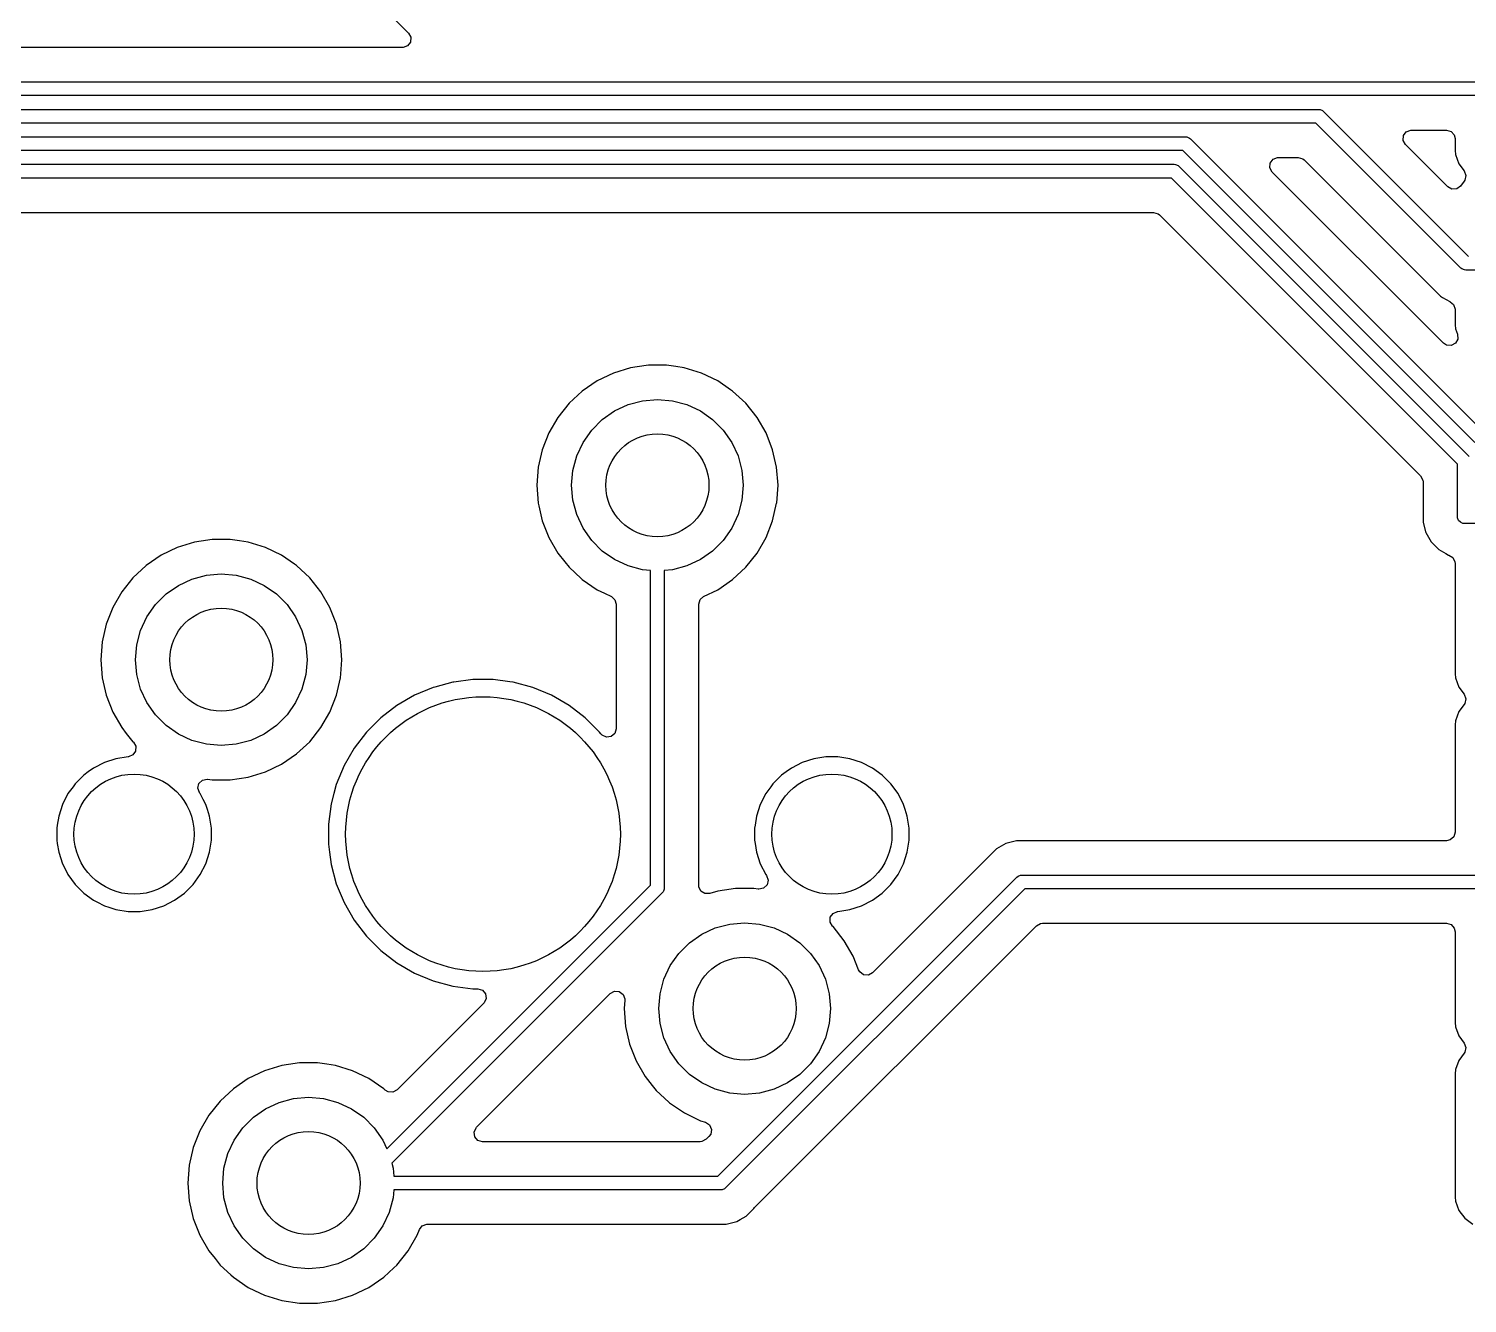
# Model space of a CAD drawing. Extents: x 98 to 223, y -135 to -41.
# Drawn here: x 176.58 to 197.53, y -102.4 to -83.84 of the extents above; entities that cross this region are included whole.
import ezdxf

# ---------------------------------------------------------------- set-up
doc = ezdxf.new("R2010")
doc.units = 0
doc.layers.add('BLACK', color=7, linetype='CONTINUOUS')

msp = doc.modelspace()

# ---------------------------------------------------------------- linework, layer by layer
at = {"layer": 'BLACK', "linetype": 'CONTINUOUS'}
for p, q in [((181.457895, -83.24713), (182.112334, -83.901569)), ((182.112334, -83.901569), (182.145819, -83.962892)), ((182.145819, -83.962892), (182.140835, -84.032584)), ((182.024653, -84.11325), (153.593847, -84.11325)), ((182.033499, -84.112934), (182.024653, -84.11325)), ((182.098963, -84.088517), (182.033499, -84.112934)), ((182.140835, -84.032584), (182.098963, -84.088517)), ((153.335172, -84.61375), (197.85125, -84.61375)), ((197.85125, -84.81375), (153.29375, -84.81375)), ((153.169486, -85.01375), (195.365625, -85.01375)), ((195.365625, -85.01375), (195.385134, -85.015671)), ((195.385134, -85.015671), (195.421182, -85.030603)), ((195.421182, -85.030603), (195.436336, -85.043039)), ((195.324203, -85.21375), (153.128064, -85.21375)), ((197.434914, -87.324461), (195.324203, -85.21375)), ((195.436336, -85.043039), (197.547047, -87.15375)), ((152.944546, -85.41375), (193.4275, -85.41375)), ((193.4275, -85.41375), (193.447009, -85.415671)), ((193.447009, -85.415671), (193.483057, -85.430603)), ((193.483057, -85.430603), (193.498211, -85.443039)), ((193.498211, -85.443039), (197.748922, -89.69375)), ((196.593556, -85.464608), (196.59854, -85.394916)), ((196.59854, -85.394916), (196.640412, -85.338983)), ((196.640412, -85.338983), (196.705876, -85.314566)), ((196.705876, -85.314566), (196.714722, -85.31425)), ((196.714722, -85.31425), (197.226751, -85.31425)), ((197.226751, -85.31425), (197.29379, -85.333935)), ((197.29379, -85.333935), (197.339545, -85.386739)), ((197.339545, -85.386739), (197.350751, -85.43825)), ((197.350751, -85.43825), (197.350751, -85.611626)), ((193.386078, -85.61375), (152.903125, -85.61375)), ((197.636789, -89.864461), (193.386078, -85.61375)), ((196.627041, -85.525931), (196.593556, -85.464608)), ((197.24422, -86.14311), (196.627041, -85.525931)), ((197.350751, -85.611626), (197.357158, -85.671233)), ((168.88, -85.81375), (193.261814, -85.81375)), ((193.261814, -85.81375), (193.281323, -85.815671)), ((193.281323, -85.815671), (193.317371, -85.830603)), ((193.317371, -85.830603), (193.332525, -85.843039)), ((193.332525, -85.843039), (197.555711, -90.066225)), ((194.655431, -85.864608), (194.660415, -85.794916)), ((194.688916, -85.925931), (194.655431, -85.864608)), ((194.660415, -85.794916), (194.702287, -85.738983)), ((194.702287, -85.738983), (194.767751, -85.714566)), ((194.767751, -85.714566), (194.776597, -85.71425)), ((194.776597, -85.71425), (195.065528, -85.71425)), ((195.065528, -85.71425), (195.132567, -85.733935)), ((195.132567, -85.733935), (195.153209, -85.750569)), ((195.153209, -85.750569), (197.020764, -87.618124)), ((197.357158, -85.671233), (197.407452, -85.806078)), ((197.407452, -85.806078), (197.407453, -85.80608)), ((197.407453, -85.80608), (197.484828, -85.909439)), ((193.220392, -86.01375), (168.921422, -86.01375)), ((197.385, -90.178358), (193.220392, -86.01375)), ((197.181885, -88.4189), (194.688916, -85.925931)), ((197.484827, -86.058062), (197.431167, -86.129741)), ((197.494394, -86.043176), (197.484827, -86.058062)), ((197.484828, -85.909439), (197.509245, -85.974903)), ((197.509245, -85.974903), (197.494394, -86.043176)), ((197.305541, -86.176595), (197.24422, -86.14311)), ((197.375233, -86.171611), (197.305541, -86.176595)), ((197.431167, -86.129741), (197.375233, -86.171611)), ((169.180097, -86.51425), (192.961717, -86.51425)), ((192.961717, -86.51425), (193.028756, -86.533935)), ((193.028756, -86.533935), (193.049398, -86.550569)), ((193.049398, -86.550569), (196.848181, -90.349352)), ((197.450068, -87.336897), (197.434914, -87.324461)), ((197.486116, -87.351829), (197.450068, -87.336897)), ((197.505625, -87.35375), (197.486116, -87.351829)), ((197.85125, -87.35375), (197.505625, -87.35375)), ((197.020764, -87.618124), (197.020774, -87.618135)), ((197.020774, -87.618135), (197.025104, -87.622465)), ((197.025104, -87.622465), (197.025105, -87.622466)), ((197.025105, -87.622466), (197.136909, -87.73427)), ((197.136909, -87.73427), (197.1683, -87.752393)), ((197.1683, -87.752393), (197.22372, -87.784389)), ((197.22372, -87.784389), (197.223722, -87.784391)), ((197.223722, -87.784391), (197.273833, -87.813323)), ((197.273833, -87.813323), (197.27384, -87.813327)), ((197.27384, -87.813327), (197.273847, -87.813328)), ((197.273847, -87.813328), (197.274201, -87.813476)), ((197.274201, -87.813476), (197.274463, -87.813687)), ((197.274463, -87.813687), (197.280878, -87.817391)), ((197.280878, -87.817391), (197.2803, -87.818391)), ((197.2803, -87.818391), (197.328605, -87.857317)), ((197.328605, -87.857317), (197.350671, -87.923611)), ((197.350671, -87.923611), (197.35075, -87.928037)), ((197.35075, -87.928037), (197.35075, -88.151619)), ((197.35075, -88.151619), (197.350751, -88.151626)), ((197.350751, -88.151626), (197.357159, -88.211234)), ((197.357159, -88.211234), (197.385748, -88.287887)), ((197.390732, -88.357578), (197.357246, -88.418901)), ((197.385748, -88.287887), (197.390732, -88.357578)), ((197.226231, -88.4474), (197.181885, -88.4189)), ((197.295923, -88.452385), (197.226231, -88.4474)), ((197.357246, -88.418901), (197.295923, -88.452385)), ((185.346876, -88.776106), (185.096173, -88.853438)), ((185.346882, -88.776105), (185.346876, -88.776106)), ((185.346885, -88.776104), (185.346882, -88.776105)), ((185.444747, -88.761353), (185.346885, -88.776104)), ((185.606312, -88.737), (185.444747, -88.761353)), ((185.606318, -88.737), (185.606312, -88.737)), ((185.868682, -88.737), (185.606318, -88.737)), ((185.868687, -88.737), (185.868682, -88.737)), ((186.003323, -88.757294), (185.868687, -88.737)), ((186.128115, -88.776104), (186.003323, -88.757294)), ((186.128119, -88.776105), (186.128115, -88.776104)), ((186.128123, -88.776106), (186.128119, -88.776105)), ((186.378827, -88.853438), (186.128123, -88.776106)), ((184.859802, -88.967268), (184.64302, -89.115067)), ((184.859803, -88.967267), (184.859802, -88.967268)), ((185.096173, -88.853438), (184.859803, -88.967267)), ((186.615196, -88.967267), (186.378825, -88.853438)), ((186.378825, -88.853438), (186.378827, -88.853438)), ((186.615197, -88.967268), (186.615196, -88.967267)), ((186.6152, -88.96727), (186.615197, -88.967268)), ((186.615204, -88.967272), (186.6152, -88.96727)), ((186.802703, -89.095107), (186.615204, -88.967272)), ((184.64302, -89.115067), (184.450698, -89.293514)), ((186.831979, -89.115067), (186.802703, -89.095107)), ((187.024301, -89.293514), (186.831979, -89.115067)), ((184.450698, -89.293514), (184.287114, -89.498643)), ((184.934015, -89.529944), (185.1125, -89.404968)), ((185.1125, -89.404968), (185.309975, -89.312884)), ((185.309975, -89.312884), (185.52044, -89.25649)), ((185.52044, -89.25649), (185.7375, -89.2375)), ((185.7375, -89.2375), (185.95456, -89.25649)), ((185.95456, -89.25649), (186.165025, -89.312884)), ((186.165025, -89.312884), (186.3625, -89.404968)), ((186.3625, -89.404968), (186.540985, -89.529944)), ((187.024304, -89.293518), (187.024301, -89.293514)), ((187.024305, -89.293519), (187.024304, -89.293518)), ((187.187886, -89.498643), (187.024305, -89.293519)), ((184.287114, -89.498643), (184.155932, -89.725856)), ((184.779944, -89.684015), (184.934015, -89.529944)), ((186.540985, -89.529944), (186.695056, -89.684015)), ((187.319068, -89.725857), (187.187886, -89.498643)), ((184.155932, -89.725856), (184.060082, -89.970078)), ((184.654968, -89.8625), (184.779944, -89.684015)), ((186.695056, -89.684015), (186.820032, -89.8625)), ((187.41492, -89.970084), (187.319068, -89.725857)), ((184.060076, -89.970097), (184.001697, -90.225874)), ((184.060082, -89.970078), (184.060076, -89.970097)), ((184.562884, -90.059975), (184.654968, -89.8625)), ((186.820032, -89.8625), (186.912116, -90.059975)), ((187.473302, -90.22587), (187.41492, -89.970084)), ((184.001696, -90.225879), (183.982092, -90.487495)), ((184.001697, -90.225874), (184.001696, -90.225879)), ((184.50649, -90.27044), (184.562884, -90.059975)), ((186.912116, -90.059975), (186.96851, -90.27044)), ((187.473302, -90.225874), (187.473302, -90.22587)), ((187.473303, -90.225879), (187.473302, -90.225874)), ((187.492908, -90.487495), (187.473303, -90.225879)), ((197.385, -90.94375), (197.385, -90.178358)), ((184.4875, -90.4875), (184.50649, -90.27044)), ((186.96851, -90.27044), (186.9875, -90.4875)), ((196.848181, -90.349352), (196.881666, -90.410675)), ((196.881666, -90.410675), (196.8845, -90.437033)), ((196.8845, -90.437033), (196.8845, -90.864693)), ((183.982092, -90.487495), (183.982092, -90.487504)), ((183.982092, -90.487504), (184.001696, -90.74912)), ((184.50649, -90.70456), (184.4875, -90.4875)), ((186.9875, -90.4875), (186.96851, -90.70456)), ((187.473693, -90.743919), (187.492908, -90.487504)), ((187.492908, -90.487504), (187.492908, -90.487495)), ((184.001696, -90.74912), (184.001697, -90.749125)), ((184.001697, -90.749125), (184.001697, -90.749129)), ((184.001697, -90.749129), (184.001698, -90.74913)), ((184.001698, -90.74913), (184.010414, -90.787318)), ((184.010414, -90.787318), (184.060076, -91.004902)), ((184.562884, -90.915025), (184.50649, -90.70456)), ((186.96851, -90.70456), (186.912116, -90.915025)), ((187.41492, -91.004916), (187.473302, -90.74913)), ((187.473302, -90.74913), (187.473693, -90.743919)), ((196.8845, -90.864693), (196.8845, -91.022807)), ((184.060076, -91.004902), (184.060078, -91.004911)), ((184.060078, -91.004911), (184.06008, -91.004916)), ((184.06008, -91.004916), (184.155932, -91.249143)), ((184.654968, -91.1125), (184.562884, -90.915025)), ((186.912116, -90.915025), (186.820032, -91.1125)), ((187.319068, -91.249143), (187.41492, -91.004916)), ((196.8845, -91.022807), (196.922245, -91.163671)), ((197.386921, -90.963259), (197.385, -90.94375)), ((197.401853, -90.999307), (197.386921, -90.963259)), ((197.429443, -91.026897), (197.401853, -90.999307)), ((197.465491, -91.041829), (197.429443, -91.026897)), ((197.485, -91.04375), (197.465491, -91.041829)), ((198.250392, -91.04375), (197.485, -91.04375)), ((178.996876, -91.316106), (178.746173, -91.393438)), ((178.996882, -91.316105), (178.996876, -91.316106)), ((178.996885, -91.316104), (178.996882, -91.316105)), ((179.094747, -91.301353), (178.996885, -91.316104)), ((179.256312, -91.277), (179.094747, -91.301353)), ((179.256318, -91.277), (179.256312, -91.277)), ((179.518682, -91.277), (179.256318, -91.277)), ((179.518687, -91.277), (179.518682, -91.277)), ((179.653323, -91.297294), (179.518687, -91.277)), ((179.778115, -91.316104), (179.653323, -91.297294)), ((179.778119, -91.316105), (179.778115, -91.316104)), ((179.778123, -91.316106), (179.778119, -91.316105)), ((180.028827, -91.393438), (179.778123, -91.316106)), ((184.155932, -91.249143), (184.287114, -91.476357)), ((184.779944, -91.290985), (184.654968, -91.1125)), ((184.934015, -91.445056), (184.779944, -91.290985)), ((186.695056, -91.290985), (186.540985, -91.445056)), ((186.820032, -91.1125), (186.695056, -91.290985)), ((187.187886, -91.476357), (187.319068, -91.249143)), ((196.922245, -91.163671), (196.925423, -91.175533)), ((196.925423, -91.175533), (196.925426, -91.17554)), ((196.925426, -91.17554), (197.004475, -91.312459)), ((197.004475, -91.312459), (197.004479, -91.312464)), ((197.004479, -91.312464), (197.00448, -91.312466)), ((197.00448, -91.312466), (197.116284, -91.42427)), ((178.509802, -91.507268), (178.29302, -91.655067)), ((178.509803, -91.507267), (178.509802, -91.507268)), ((178.746173, -91.393438), (178.509803, -91.507267)), ((180.265196, -91.507267), (180.028825, -91.393438)), ((180.028825, -91.393438), (180.028827, -91.393438)), ((180.265197, -91.507268), (180.265196, -91.507267)), ((180.2652, -91.50727), (180.265197, -91.507268)), ((180.265204, -91.507272), (180.2652, -91.50727)), ((180.452703, -91.635107), (180.265204, -91.507272)), ((184.287114, -91.476357), (184.38894, -91.604043)), ((185.1125, -91.570032), (184.934015, -91.445056)), ((186.540985, -91.445056), (186.3625, -91.570032)), ((187.024305, -91.681481), (187.187886, -91.476357)), ((197.116284, -91.42427), (197.116286, -91.424271)), ((197.116286, -91.424271), (197.11629, -91.424274)), ((197.11629, -91.424274), (197.21484, -91.481171)), ((197.21484, -91.481171), (197.253216, -91.503327)), ((197.253216, -91.503327), (197.258842, -91.504834)), ((197.258842, -91.504834), (197.318502, -91.541196)), ((178.29302, -91.655067), (178.100698, -91.833514)), ((180.481979, -91.655067), (180.452703, -91.635107)), ((180.674301, -91.833514), (180.481979, -91.655067)), ((184.38894, -91.604043), (184.450698, -91.681485)), ((184.450698, -91.681485), (184.627969, -91.845967)), ((185.309975, -91.662116), (185.1125, -91.570032)), ((185.52044, -91.71851), (185.309975, -91.662116)), ((185.6375, -91.728751), (185.52044, -91.71851)), ((185.6375, -96.30948), (185.6375, -91.728751)), ((185.95456, -91.71851), (185.8375, -91.728751)), ((185.8375, -91.728751), (185.8375, -96.350902)), ((186.165025, -91.662116), (185.95456, -91.71851)), ((186.3625, -91.570032), (186.165025, -91.662116)), ((186.831979, -91.859933), (187.024305, -91.681481)), ((197.318502, -91.541196), (197.349033, -91.604043)), ((197.349033, -91.604043), (197.35075, -91.624609)), ((197.35075, -91.624609), (197.35075, -93.23162)), ((178.100698, -91.833514), (177.937114, -92.038643)), ((178.7625, -91.944968), (178.959975, -91.852884)), ((178.959975, -91.852884), (179.17044, -91.79649)), ((179.17044, -91.79649), (179.3875, -91.7775)), ((179.3875, -91.7775), (179.60456, -91.79649)), ((179.60456, -91.79649), (179.815025, -91.852884)), ((179.815025, -91.852884), (180.0125, -91.944968)), ((180.674304, -91.833518), (180.674301, -91.833514)), ((180.674305, -91.833519), (180.674304, -91.833518)), ((180.837886, -92.038643), (180.674305, -91.833519)), ((184.627969, -91.845967), (184.643021, -91.859933)), ((184.643021, -91.859933), (184.859796, -92.007728)), ((186.615204, -92.007728), (186.831979, -91.859933)), ((177.937114, -92.038643), (177.805932, -92.265856)), ((178.429944, -92.224015), (178.584015, -92.069944)), ((178.584015, -92.069944), (178.7625, -91.944968)), ((180.0125, -91.944968), (180.190985, -92.069944)), ((180.190985, -92.069944), (180.345056, -92.224015)), ((180.969068, -92.265857), (180.837886, -92.038643)), ((184.859796, -92.007728), (184.859801, -92.00773)), ((184.859801, -92.00773), (184.859802, -92.007731)), ((184.859802, -92.007731), (184.859803, -92.007732)), ((184.859803, -92.007732), (184.968618, -92.060134)), ((184.968618, -92.060134), (185.066801, -92.107416)), ((185.066801, -92.107416), (185.118661, -92.154238)), ((186.338, -92.219136), (186.357685, -92.152097)), ((186.357685, -92.152097), (186.408198, -92.107416)), ((186.408198, -92.107416), (186.615204, -92.007728)), ((177.805932, -92.265856), (177.710082, -92.510078)), ((178.304968, -92.4025), (178.429944, -92.224015)), ((180.345056, -92.224015), (180.470032, -92.4025)), ((181.06492, -92.510084), (180.969068, -92.265857)), ((185.118661, -92.154238), (185.137, -92.219136)), ((185.137, -92.219136), (185.137, -94.032961)), ((186.338, -96.314114), (186.338, -92.219136)), ((177.710076, -92.510097), (177.651697, -92.765874)), ((177.710082, -92.510078), (177.710076, -92.510097)), ((178.212884, -92.599975), (178.304968, -92.4025)), ((180.470032, -92.4025), (180.562116, -92.599975)), ((181.123302, -92.76587), (181.06492, -92.510084)), ((177.651696, -92.765879), (177.632092, -93.027495)), ((177.651697, -92.765874), (177.651696, -92.765879)), ((178.15649, -92.81044), (178.212884, -92.599975)), ((180.562116, -92.599975), (180.61851, -92.81044)), ((181.123302, -92.765874), (181.123302, -92.76587)), ((181.123303, -92.765879), (181.123302, -92.765874)), ((181.142908, -93.027495), (181.123303, -92.765879)), ((178.1375, -93.0275), (178.15649, -92.81044)), ((180.61851, -92.81044), (180.6375, -93.0275)), ((177.632092, -93.027495), (177.632092, -93.027504)), ((177.632092, -93.027504), (177.651696, -93.28912)), ((178.15649, -93.24456), (178.1375, -93.0275)), ((180.6375, -93.0275), (180.61851, -93.24456)), ((181.127611, -93.231626), (181.142908, -93.027504)), ((181.142908, -93.027504), (181.142908, -93.027495)), ((177.651696, -93.28912), (177.651697, -93.289125)), ((177.651697, -93.289125), (177.710076, -93.544902)), ((178.212884, -93.455025), (178.15649, -93.24456)), ((180.61851, -93.24456), (180.562116, -93.455025)), ((181.06492, -93.544916), (181.123302, -93.28913)), ((181.123302, -93.28913), (181.127611, -93.231626)), ((182.757507, -93.355507), (182.494131, -93.426078)), ((182.771585, -93.353653), (182.757507, -93.355507)), ((183.049986, -93.317), (182.771585, -93.353653)), ((183.049994, -93.317), (183.049986, -93.317)), ((183.345006, -93.317), (183.049994, -93.317)), ((183.345013, -93.317), (183.345006, -93.317)), ((183.588613, -93.349071), (183.345013, -93.317)), ((183.637493, -93.355507), (183.588613, -93.349071)), ((183.922452, -93.431861), (183.637493, -93.355507)), ((197.35075, -93.23162), (197.350751, -93.231626)), ((197.350751, -93.231626), (197.357158, -93.291233)), ((197.357158, -93.291233), (197.407452, -93.426078)), ((177.710076, -93.544902), (177.710078, -93.544911)), ((177.710078, -93.544911), (177.71008, -93.544916)), ((177.71008, -93.544916), (177.805932, -93.789143)), ((178.304968, -93.6525), (178.212884, -93.455025)), ((180.562116, -93.455025), (180.470032, -93.6525)), ((180.969068, -93.789143), (181.06492, -93.544916)), ((182.199989, -93.544758), (181.944506, -93.692261)), ((182.199999, -93.544754), (182.199989, -93.544758)), ((182.472538, -93.431864), (182.199999, -93.544754)), ((182.472548, -93.431861), (182.472538, -93.431864)), ((182.494131, -93.426078), (182.472548, -93.431861)), ((183.922454, -93.431862), (183.922452, -93.431861)), ((183.922461, -93.431864), (183.922454, -93.431862)), ((184.195, -93.544754), (183.922461, -93.431864)), ((184.19501, -93.544758), (184.195, -93.544754)), ((184.450493, -93.692261), (184.19501, -93.544758)), ((197.407452, -93.426078), (197.407453, -93.42608)), ((197.407453, -93.42608), (197.484828, -93.529439)), ((197.484828, -93.529439), (197.509245, -93.594903)), ((197.509245, -93.594903), (197.494394, -93.663176)), ((177.805932, -93.789143), (177.937114, -94.016357)), ((178.429944, -93.830985), (178.304968, -93.6525)), ((180.470032, -93.6525), (180.345056, -93.830985)), ((180.837886, -94.016357), (180.969068, -93.789143)), ((181.944506, -93.692261), (181.710459, -93.871852)), ((184.68454, -93.871852), (184.450493, -93.692261)), ((197.407452, -93.781421), (197.357158, -93.916267)), ((197.407453, -93.781419), (197.407452, -93.781421)), ((197.484828, -93.678061), (197.407453, -93.781419)), ((197.494394, -93.663176), (197.484828, -93.678061)), ((177.937114, -94.016357), (178.003817, -94.1)), ((178.584015, -93.985056), (178.429944, -93.830985)), ((178.7625, -94.110032), (178.584015, -93.985056)), ((180.190985, -93.985056), (180.0125, -94.110032)), ((180.345056, -93.830985), (180.190985, -93.985056)), ((180.674305, -94.221481), (180.837886, -94.016357)), ((181.710452, -93.871858), (181.501858, -94.080452)), ((181.710459, -93.871852), (181.710452, -93.871858)), ((184.684547, -93.871858), (184.68454, -93.871852)), ((184.893144, -94.080455), (184.684547, -93.871858)), ((185.137, -94.032961), (185.117315, -94.1)), ((197.350751, -93.975866), (197.35075, -93.975877)), ((197.35075, -93.975877), (197.35075, -94.780723)), ((197.357158, -93.916267), (197.350751, -93.975866)), ((178.003817, -94.1), (178.100697, -94.221484)), ((178.100697, -94.221484), (178.106877, -94.227217)), ((178.106877, -94.227217), (178.142633, -94.287244)), ((178.959975, -94.202116), (178.7625, -94.110032)), ((179.17044, -94.25851), (178.959975, -94.202116)), ((179.815025, -94.202116), (179.60456, -94.25851)), ((180.0125, -94.110032), (179.815025, -94.202116)), ((180.481979, -94.399933), (180.674305, -94.221481)), ((181.501852, -94.080459), (181.322261, -94.314506)), ((181.501858, -94.080452), (181.501852, -94.080459)), ((184.914625, -94.108449), (184.893144, -94.080455)), ((184.931797, -94.126674), (184.914625, -94.108449)), ((184.995353, -94.155699), (184.931797, -94.126674)), ((185.064511, -94.145755), (184.995353, -94.155699)), ((185.117315, -94.1), (185.064511, -94.145755)), ((178.028928, -94.441998), (177.853943, -94.469714)), ((178.032288, -94.441734), (178.028928, -94.441998)), ((178.036006, -94.441384), (178.032288, -94.441734)), ((178.100511, -94.414535), (178.036006, -94.441384)), ((178.14026, -94.357074), (178.100511, -94.414535)), ((178.142633, -94.287244), (178.14026, -94.357074)), ((179.3875, -94.2775), (179.17044, -94.25851)), ((179.60456, -94.25851), (179.3875, -94.2775)), ((180.265204, -94.547728), (180.481979, -94.399933)), ((181.322261, -94.314506), (181.174758, -94.569989)), ((188.130595, -94.451238), (188.013943, -94.469714)), ((188.188921, -94.442), (188.130595, -94.451238)), ((188.366079, -94.442), (188.188921, -94.442)), ((188.453567, -94.455857), (188.366079, -94.442)), ((188.541056, -94.469714), (188.453567, -94.455857)), ((177.449604, -94.661561), (177.384286, -94.709017)), ((177.527609, -94.604886), (177.449604, -94.661561)), ((177.685457, -94.524457), (177.527609, -94.604886)), ((177.68546, -94.524456), (177.685457, -94.524457)), ((177.853943, -94.469714), (177.68546, -94.524456)), ((179.778115, -94.738896), (180.028823, -94.661563)), ((180.028823, -94.661563), (180.265204, -94.547728)), ((181.174754, -94.569999), (181.061864, -94.842538)), ((181.174758, -94.569989), (181.174754, -94.569999)), ((187.609604, -94.661561), (187.544286, -94.709017)), ((187.687609, -94.604886), (187.609604, -94.661561)), ((187.845457, -94.524457), (187.687609, -94.604886)), ((187.84546, -94.524456), (187.845457, -94.524457)), ((188.013943, -94.469714), (187.84546, -94.524456)), ((188.709539, -94.524456), (188.541056, -94.469714)), ((188.709542, -94.524457), (188.709539, -94.524456)), ((188.86739, -94.604886), (188.709542, -94.524457)), ((189.010714, -94.709017), (188.86739, -94.604886)), ((177.228578, -94.876182), (177.154886, -94.977609)), ((177.259017, -94.834286), (177.228578, -94.876182)), ((177.259019, -94.834284), (177.259017, -94.834286)), ((177.384283, -94.709019), (177.259019, -94.834283)), ((177.259019, -94.834283), (177.259019, -94.834284)), ((177.384284, -94.709019), (177.384283, -94.709019)), ((177.384286, -94.709017), (177.384284, -94.709019)), ((179.046222, -94.897472), (179.062048, -94.829418)), ((179.062048, -94.829418), (179.112154, -94.780723)), ((179.112154, -94.780723), (179.180632, -94.766848)), ((179.180632, -94.766848), (179.188492, -94.767776)), ((179.188492, -94.767776), (179.256318, -94.778)), ((179.256318, -94.778), (179.518682, -94.778)), ((179.518682, -94.778), (179.778115, -94.738896)), ((181.061861, -94.842548), (181.025672, -94.97761)), ((181.061864, -94.842538), (181.061861, -94.842548)), ((187.388578, -94.876182), (187.314886, -94.977609)), ((187.419017, -94.834286), (187.388578, -94.876182)), ((187.419019, -94.834284), (187.419017, -94.834286)), ((187.544283, -94.709019), (187.419019, -94.834283)), ((187.419019, -94.834283), (187.419019, -94.834284)), ((187.544284, -94.709019), (187.544283, -94.709019)), ((187.544286, -94.709017), (187.544284, -94.709019)), ((189.135983, -94.834286), (189.010714, -94.709017)), ((189.240111, -94.977606), (189.135983, -94.834286)), ((197.35075, -94.780723), (197.350751, -95.53925)), ((177.154886, -94.977609), (177.074457, -95.135457)), ((179.069702, -94.963278), (179.046222, -94.897472)), ((179.070667, -94.964607), (179.069702, -94.963278)), ((179.080114, -94.97761), (179.070667, -94.964607)), ((179.122852, -95.061488), (179.080114, -94.97761)), ((179.160542, -95.135457), (179.122852, -95.061488)), ((181.025672, -94.97761), (180.985508, -95.127504)), ((187.314886, -94.977609), (187.234457, -95.135457)), ((189.240113, -94.977609), (189.240111, -94.977606)), ((189.320542, -95.135457), (189.240113, -94.977609)), ((177.074456, -95.13546), (177.019714, -95.303943)), ((177.074457, -95.135457), (177.074456, -95.13546)), ((179.160543, -95.13546), (179.160542, -95.135457)), ((179.184381, -95.208828), (179.160543, -95.13546)), ((179.215286, -95.303945), (179.184381, -95.208828)), ((180.985506, -95.127515), (180.947, -95.419986)), ((180.985508, -95.127504), (180.985506, -95.127515)), ((187.234456, -95.13546), (187.179714, -95.303943)), ((187.234457, -95.135457), (187.234456, -95.13546)), ((189.320543, -95.13546), (189.320542, -95.135457)), ((189.344381, -95.208828), (189.320543, -95.13546)), ((189.375286, -95.303945), (189.344381, -95.208828)), ((176.998679, -95.43675), (176.992, -95.478921)), ((176.992, -95.478921), (176.992, -95.656079)), ((177.019714, -95.303943), (176.998679, -95.43675)), ((179.243, -95.478921), (179.215286, -95.303945)), ((179.243, -95.656079), (179.243, -95.478921)), ((180.947, -95.419986), (180.947, -95.715013)), ((187.158679, -95.43675), (187.152, -95.478921)), ((187.152, -95.478921), (187.152, -95.656079)), ((187.179714, -95.303943), (187.158679, -95.43675)), ((189.403, -95.478921), (189.375286, -95.303945)), ((189.403, -95.656079), (189.403, -95.478921)), ((176.992, -95.656079), (176.999618, -95.704176)), ((176.999618, -95.704176), (177.019714, -95.831056)), ((179.215286, -95.831055), (179.243, -95.656079)), ((187.152, -95.656079), (187.159618, -95.704176)), ((187.159618, -95.704176), (187.179714, -95.831056)), ((189.375286, -95.831055), (189.403, -95.656079)), ((190.811491, -95.704176), (190.674572, -95.783225)), ((190.811496, -95.704173), (190.811491, -95.704176)), ((190.887861, -95.683711), (190.811496, -95.704173)), ((190.964225, -95.663249), (190.887861, -95.683711)), ((191.12234, -95.663249), (190.964225, -95.663249)), ((191.129936, -95.663249), (191.12234, -95.663249)), ((191.129952, -95.66325), (191.129936, -95.663249)), ((197.226751, -95.66325), (191.129952, -95.66325)), ((197.278263, -95.652044), (197.226751, -95.66325)), ((197.331066, -95.606289), (197.278263, -95.652044)), ((197.350751, -95.53925), (197.331066, -95.606289)), ((177.019714, -95.831056), (177.074456, -95.999539)), ((179.160542, -95.999542), (179.215286, -95.831055)), ((180.947, -95.715013), (180.962278, -95.831055)), ((180.962278, -95.831055), (180.985507, -96.007493)), ((187.179714, -95.831056), (187.234456, -95.999539)), ((190.674564, -95.783231), (188.870357, -97.587438)), ((189.320542, -95.999542), (189.375286, -95.831055)), ((190.674572, -95.783225), (190.674564, -95.783231)), ((177.074456, -95.999539), (177.074457, -95.999542)), ((177.074457, -95.999542), (177.131258, -96.111018)), ((177.131258, -96.111018), (177.154886, -96.15739)), ((179.080114, -96.15739), (179.160542, -95.999542)), ((180.985507, -96.007493), (181.061861, -96.292451)), ((187.234456, -95.999539), (187.234457, -95.999542)), ((187.234457, -95.999542), (187.314887, -96.157392)), ((189.240114, -96.15739), (189.320542, -95.999542)), ((177.154886, -96.15739), (177.259017, -96.300714)), ((177.259017, -96.300714), (177.384286, -96.425983)), ((178.850714, -96.425983), (178.975983, -96.300714)), ((178.975983, -96.300714), (179.080114, -96.15739)), ((181.061861, -96.292451), (181.061864, -96.292461)), ((181.061864, -96.292461), (181.174754, -96.565)), ((181.798689, -100.14829), (185.6375, -96.30948)), ((186.339513, -96.333428), (186.338, -96.314114)), ((186.3694, -96.396584), (186.339513, -96.333428)), ((186.61811, -100.5475), (190.972572, -96.193039)), ((187.332951, -96.305582), (187.282844, -96.354276)), ((187.314887, -96.157392), (187.325298, -96.171722)), ((187.325298, -96.171722), (187.348777, -96.237529)), ((187.348777, -96.237529), (187.332951, -96.305582)), ((189.010714, -96.425983), (189.135983, -96.300714)), ((189.135983, -96.300714), (189.240114, -96.15739)), ((190.972572, -96.193039), (190.987725, -96.180603)), ((190.987725, -96.180603), (191.023773, -96.165671)), ((191.023773, -96.165671), (191.043282, -96.16375)), ((191.043282, -96.16375), (217.13125, -96.16375)), ((177.384286, -96.425983), (177.52761, -96.530114)), ((177.52761, -96.530114), (177.576165, -96.554854)), ((178.549542, -96.610542), (178.70739, -96.530114)), ((178.70739, -96.530114), (178.850714, -96.425983)), ((185.808211, -96.421613), (181.869675, -100.360148)), ((185.820647, -96.406459), (185.808211, -96.421613)), ((185.824936, -96.396104), (185.820647, -96.406459)), ((185.835579, -96.370411), (185.824936, -96.396104)), ((185.8375, -96.350902), (185.835579, -96.370411)), ((186.428686, -96.433555), (186.3694, -96.396584)), ((186.498549, -96.432605), (186.428686, -96.433555)), ((186.616872, -96.396107), (186.498549, -96.432605)), ((186.616882, -96.396105), (186.616872, -96.396107)), ((186.616885, -96.396104), (186.616882, -96.396105)), ((186.714747, -96.381353), (186.616885, -96.396104)), ((186.876312, -96.357), (186.714747, -96.381353)), ((191.084703, -96.36375), (186.730243, -100.718211)), ((186.876318, -96.357), (186.876312, -96.357)), ((187.138682, -96.357), (186.876318, -96.357)), ((187.138689, -96.357), (187.138682, -96.357)), ((187.206498, -96.367221), (187.138689, -96.357)), ((187.214366, -96.368151), (187.206498, -96.367221)), ((187.282844, -96.354276), (187.214366, -96.368151)), ((188.709542, -96.610542), (188.86739, -96.530114)), ((188.86739, -96.530114), (189.010714, -96.425983)), ((217.089828, -96.36375), (191.084703, -96.36375)), ((177.576165, -96.554854), (177.685457, -96.610542)), ((177.685457, -96.610542), (177.68546, -96.610543)), ((177.68546, -96.610543), (177.752075, -96.632187)), ((177.752075, -96.632187), (177.853945, -96.665286)), ((177.853945, -96.665286), (178.028921, -96.693)), ((178.028921, -96.693), (178.028922, -96.693)), ((178.028922, -96.693), (178.206078, -96.693)), ((178.206078, -96.693), (178.206079, -96.693)), ((178.206079, -96.693), (178.381055, -96.665286)), ((178.381055, -96.665286), (178.549542, -96.610542)), ((181.174754, -96.565), (181.174758, -96.56501)), ((181.174758, -96.56501), (181.322261, -96.820493)), ((188.254739, -96.777925), (188.294488, -96.720464)), ((188.294488, -96.720464), (188.358993, -96.693615)), ((188.358993, -96.693615), (188.362727, -96.693264)), ((188.362727, -96.693264), (188.366076, -96.693)), ((188.366076, -96.693), (188.366079, -96.693)), ((188.366079, -96.693), (188.541055, -96.665286)), ((188.541055, -96.665286), (188.709542, -96.610542)), ((181.322261, -96.820493), (181.501852, -97.05454)), ((186.3825, -97.024968), (186.579975, -96.932884)), ((186.579975, -96.932884), (186.79044, -96.87649)), ((186.79044, -96.87649), (187.0075, -96.8575)), ((187.0075, -96.8575), (187.22456, -96.87649)), ((187.150261, -101.006004), (191.255699, -96.900569)), ((187.22456, -96.87649), (187.435025, -96.932884)), ((187.435025, -96.932884), (187.6325, -97.024968)), ((188.252366, -96.847754), (188.254739, -96.777925)), ((188.288122, -96.907781), (188.252366, -96.847754)), ((188.294298, -96.913511), (188.288122, -96.907781)), ((188.294299, -96.913512), (188.294298, -96.913511)), ((188.294303, -96.913517), (188.294299, -96.913512)), ((188.294305, -96.913519), (188.294303, -96.913517)), ((188.457886, -97.118643), (188.294305, -96.913519)), ((191.255699, -96.900569), (191.317022, -96.867084)), ((191.317022, -96.867084), (191.34338, -96.86425)), ((191.34338, -96.86425), (197.22675, -96.86425)), ((197.22675, -96.86425), (197.293789, -96.883935)), ((197.293789, -96.883935), (197.339544, -96.936739)), ((197.339544, -96.936739), (197.35075, -96.98825)), ((181.501852, -97.05454), (181.501858, -97.054547)), ((181.501858, -97.054547), (181.710452, -97.263141)), ((186.049944, -97.304015), (186.204015, -97.149944)), ((186.204015, -97.149944), (186.3825, -97.024968)), ((187.6325, -97.024968), (187.810985, -97.149944)), ((187.810985, -97.149944), (187.965056, -97.304015)), ((188.589068, -97.345857), (188.457886, -97.118643)), ((197.35075, -96.98825), (197.35075, -98.31162)), ((181.710452, -97.263141), (181.710459, -97.263147)), ((181.710459, -97.263147), (181.944506, -97.442738)), ((185.924968, -97.4825), (186.049944, -97.304015)), ((187.965056, -97.304015), (188.090032, -97.4825)), ((188.667253, -97.545071), (188.589068, -97.345857)), ((181.944506, -97.442738), (182.199989, -97.590241)), ((182.199989, -97.590241), (182.19999, -97.590241)), ((182.19999, -97.590241), (182.199993, -97.590243)), ((182.199993, -97.590243), (182.472548, -97.703139)), ((185.832884, -97.679975), (185.924968, -97.4825)), ((188.090032, -97.4825), (188.182116, -97.679975)), ((188.683409, -97.574067), (188.667253, -97.545071)), ((188.739342, -97.615939), (188.683409, -97.574067)), ((188.870357, -97.587438), (188.809034, -97.620923)), ((182.472548, -97.703139), (182.757507, -97.779493)), ((182.757507, -97.779493), (183.049994, -97.818)), ((185.77649, -97.89044), (185.832884, -97.679975)), ((188.182116, -97.679975), (188.23851, -97.89044)), ((188.809034, -97.620923), (188.739342, -97.615939)), ((183.049994, -97.818), (183.050001, -97.818)), ((183.050001, -97.818), (183.121804, -97.818)), ((183.121804, -97.818), (183.188843, -97.837685)), ((183.188843, -97.837685), (183.234598, -97.890489)), ((183.244542, -97.959647), (183.215517, -98.023203)), ((183.234598, -97.890489), (183.244542, -97.959647)), ((184.068494, -98.869143), (185.049966, -97.887669)), ((185.049966, -97.887669), (185.111289, -97.854185)), ((185.111289, -97.854185), (185.180981, -97.859169)), ((185.180981, -97.859169), (185.236914, -97.901041)), ((185.236914, -97.901041), (185.261331, -97.966505)), ((185.2613, -97.984617), (185.252092, -98.107495)), ((185.261331, -97.966505), (185.2613, -97.984617)), ((185.7575, -98.1075), (185.77649, -97.89044)), ((188.23851, -97.89044), (188.2575, -98.1075)), ((183.209485, -98.029681), (181.946469, -99.292696)), ((183.215517, -98.023203), (183.209485, -98.029681)), ((185.252092, -98.107495), (185.252092, -98.107504)), ((185.252092, -98.107504), (185.271696, -98.36912)), ((185.77649, -98.32456), (185.7575, -98.1075)), ((188.2575, -98.1075), (188.23851, -98.32456)), ((185.271696, -98.36912), (185.271697, -98.369125)), ((185.271697, -98.369125), (185.330076, -98.624902)), ((185.832884, -98.535025), (185.77649, -98.32456)), ((188.23851, -98.32456), (188.182116, -98.535025)), ((197.35075, -98.31162), (197.350751, -98.311626)), ((197.350751, -98.311626), (197.357158, -98.371233)), ((197.357158, -98.371233), (197.407452, -98.506078)), ((185.330076, -98.624902), (185.330078, -98.624911)), ((185.330078, -98.624911), (185.33008, -98.624916)), ((185.33008, -98.624916), (185.425932, -98.869143)), ((185.924968, -98.7325), (185.832884, -98.535025)), ((188.182116, -98.535025), (188.090032, -98.7325)), ((197.407452, -98.506078), (197.407453, -98.50608)), ((197.407453, -98.50608), (197.484828, -98.609439)), ((197.484828, -98.609439), (197.509245, -98.674903)), ((186.049944, -98.910985), (185.924968, -98.7325)), ((188.090032, -98.7325), (187.965056, -98.910985)), ((197.484828, -98.758061), (197.407453, -98.861419)), ((197.494394, -98.743176), (197.484828, -98.758061)), ((197.509245, -98.674903), (197.494394, -98.743176)), ((180.016173, -99.013438), (179.779803, -99.127267)), ((180.266876, -98.936106), (180.016173, -99.013438)), ((180.266882, -98.936105), (180.266876, -98.936106)), ((180.266885, -98.936104), (180.266882, -98.936105)), ((180.364747, -98.921353), (180.266885, -98.936104)), ((180.526312, -98.897), (180.364747, -98.921353)), ((180.526318, -98.897), (180.526312, -98.897)), ((180.788682, -98.897), (180.526318, -98.897)), ((180.788687, -98.897), (180.788682, -98.897)), ((180.923323, -98.917294), (180.788687, -98.897)), ((181.048115, -98.936104), (180.923323, -98.917294)), ((181.048119, -98.936105), (181.048115, -98.936104)), ((181.048123, -98.936106), (181.048119, -98.936105)), ((181.298827, -99.013438), (181.048123, -98.936106)), ((181.535196, -99.127267), (181.298825, -99.013438)), ((181.298825, -99.013438), (181.298827, -99.013438)), ((183.102318, -99.835319), (184.068494, -98.869143)), ((185.425932, -98.869143), (185.557114, -99.096357)), ((186.204015, -99.065056), (186.049944, -98.910985)), ((186.3825, -99.190032), (186.204015, -99.065056)), ((187.810985, -99.065056), (187.6325, -99.190032)), ((187.965056, -98.910985), (187.810985, -99.065056)), ((197.350751, -99.055866), (197.35075, -99.055885)), ((197.35075, -99.055885), (197.35075, -100.85162)), ((197.357158, -98.996267), (197.350751, -99.055866)), ((197.407452, -98.861421), (197.357158, -98.996267)), ((197.407453, -98.861419), (197.407452, -98.861421)), ((179.779802, -99.127268), (179.56302, -99.275067)), ((179.779803, -99.127267), (179.779802, -99.127268)), ((181.535197, -99.127268), (181.535196, -99.127267)), ((181.5352, -99.12727), (181.535197, -99.127268)), ((181.535204, -99.127272), (181.5352, -99.12727)), ((181.751979, -99.275067), (181.535204, -99.127272)), ((185.557114, -99.096357), (185.663093, -99.22925)), ((185.663093, -99.22925), (185.720698, -99.301485)), ((186.579975, -99.282116), (186.3825, -99.190032)), ((187.6325, -99.190032), (187.435025, -99.282116)), ((179.370698, -99.453514), (179.207114, -99.658643)), ((179.56302, -99.275067), (179.370698, -99.453514)), ((180.0325, -99.564968), (180.229975, -99.472884)), ((180.229975, -99.472884), (180.44044, -99.41649)), ((180.44044, -99.41649), (180.6575, -99.3975)), ((180.6575, -99.3975), (180.87456, -99.41649)), ((180.87456, -99.41649), (181.085025, -99.472884)), ((181.085025, -99.472884), (181.2825, -99.564968)), ((181.751983, -99.27507), (181.751979, -99.275067)), ((181.774446, -99.295913), (181.751983, -99.27507)), ((181.815454, -99.321197), (181.774446, -99.295913)), ((181.885146, -99.326181), (181.815454, -99.321197)), ((181.946469, -99.292696), (181.885146, -99.326181)), ((185.720698, -99.301485), (185.902253, -99.469941)), ((185.902253, -99.469941), (185.913021, -99.479933)), ((185.913021, -99.479933), (186.129796, -99.627728)), ((186.79044, -99.33851), (186.579975, -99.282116)), ((187.0075, -99.3575), (186.79044, -99.33851)), ((187.22456, -99.33851), (187.0075, -99.3575)), ((187.435025, -99.282116), (187.22456, -99.33851)), ((179.207114, -99.658643), (179.075932, -99.885856)), ((179.699944, -99.844015), (179.854015, -99.689944)), ((179.854015, -99.689944), (180.0325, -99.564968)), ((181.2825, -99.564968), (181.460985, -99.689944)), ((181.460985, -99.689944), (181.615056, -99.844015)), ((186.129796, -99.627728), (186.129801, -99.62773)), ((186.129801, -99.62773), (186.129802, -99.627731)), ((186.129802, -99.627731), (186.129803, -99.627732)), ((186.129803, -99.627732), (186.217938, -99.670175)), ((186.217938, -99.670175), (186.366177, -99.741563)), ((179.075932, -99.885856), (178.980082, -100.130078)), ((179.574968, -100.0225), (179.699944, -99.844015)), ((181.615056, -99.844015), (181.740032, -100.0225)), ((183.067261, -99.905353), (183.096286, -99.841797)), ((183.096286, -99.841797), (183.102318, -99.835319)), ((186.366177, -99.741563), (186.437065, -99.763429)), ((186.437065, -99.763429), (186.495323, -99.801998)), ((186.495323, -99.801998), (186.523481, -99.865942)), ((186.523481, -99.865942), (186.512599, -99.934959)), ((179.482884, -100.219975), (179.574968, -100.0225)), ((181.740032, -100.0225), (181.798689, -100.14829)), ((183.077205, -99.974511), (183.067261, -99.905353)), ((183.12296, -100.027315), (183.077205, -99.974511)), ((183.189999, -100.047), (183.12296, -100.027315)), ((186.359435, -100.047), (183.189999, -100.047)), ((186.385795, -100.044166), (186.359435, -100.047)), ((186.447117, -100.01068), (186.385795, -100.044166)), ((186.488197, -99.969599), (186.447117, -100.01068)), ((186.512599, -99.934959), (186.488197, -99.969599)), ((178.980076, -100.130097), (178.921697, -100.385874)), ((178.980082, -100.130078), (178.980076, -100.130097)), ((179.42649, -100.43044), (179.482884, -100.219975)), ((178.921696, -100.385879), (178.902092, -100.647495)), ((178.921697, -100.385874), (178.921696, -100.385879)), ((179.4075, -100.6475), (179.42649, -100.43044)), ((181.869675, -100.360148), (181.88851, -100.43044)), ((181.88851, -100.43044), (181.898751, -100.5475)), ((178.902092, -100.647495), (178.902092, -100.647504)), ((178.902092, -100.647504), (178.921696, -100.90912)), ((179.42649, -100.86456), (179.4075, -100.6475)), ((181.898751, -100.5475), (186.61811, -100.5475)), ((186.715089, -100.730647), (186.679041, -100.745579)), ((186.730243, -100.718211), (186.715089, -100.730647)), ((178.921696, -100.90912), (178.921697, -100.909125)), ((178.921697, -100.909125), (178.980076, -101.164902)), ((179.482884, -101.075025), (179.42649, -100.86456)), ((181.88851, -100.86456), (181.832116, -101.075025)), ((181.898751, -100.7475), (181.88851, -100.86456)), ((186.659532, -100.7475), (181.898751, -100.7475)), ((186.679041, -100.745579), (186.659532, -100.7475)), ((197.35075, -100.85162), (197.350751, -100.851626)), ((197.350751, -100.851626), (197.357158, -100.911233)), ((197.357158, -100.911233), (197.407452, -101.046078)), ((179.574968, -101.2725), (179.482884, -101.075025)), ((181.832116, -101.075025), (181.740032, -101.2725)), ((186.941436, -101.178139), (187.028248, -101.12802)), ((187.028248, -101.12802), (187.140052, -101.016216)), ((187.140052, -101.016214), (187.15026, -101.006007)), ((187.140052, -101.016216), (187.140052, -101.016214)), ((187.15026, -101.006007), (187.150261, -101.006004)), ((197.407452, -101.046078), (197.407456, -101.046085)), ((197.407456, -101.046085), (197.493702, -101.161294)), ((178.980076, -101.164902), (178.980078, -101.164911)), ((178.980078, -101.164911), (178.98008, -101.164916)), ((178.98008, -101.164916), (179.075932, -101.409143)), ((179.699944, -101.450985), (179.574968, -101.2725)), ((181.740032, -101.2725), (181.615056, -101.450985)), ((182.239068, -101.409143), (182.271426, -101.326694)), ((182.271426, -101.326694), (182.31424, -101.271484)), ((182.31424, -101.271484), (182.38011, -101.248183)), ((182.38011, -101.248183), (182.386853, -101.248)), ((182.386853, -101.248), (186.572863, -101.248)), ((186.572863, -101.248), (186.572879, -101.248001)), ((186.572879, -101.248001), (186.580475, -101.248001)), ((186.580475, -101.248001), (186.738586, -101.248001)), ((186.738586, -101.248001), (186.738589, -101.248001)), ((186.738589, -101.248001), (186.891317, -101.207077)), ((186.891317, -101.207077), (186.941436, -101.178139)), ((197.493702, -101.161294), (197.493705, -101.161297)), ((197.493705, -101.161297), (197.608914, -101.247543)), ((179.075932, -101.409143), (179.207114, -101.636357)), ((179.854015, -101.605056), (179.699944, -101.450985)), ((181.615056, -101.450985), (181.460985, -101.605056)), ((182.107886, -101.636357), (182.239068, -101.409143)), ((179.207114, -101.636357), (179.296654, -101.748636)), ((179.296654, -101.748636), (179.370698, -101.841485)), ((180.0325, -101.730032), (179.854015, -101.605056)), ((180.229975, -101.822116), (180.0325, -101.730032)), ((181.2825, -101.730032), (181.085025, -101.822116)), ((181.460985, -101.605056), (181.2825, -101.730032)), ((181.944305, -101.841481), (182.107886, -101.636357)), ((179.370698, -101.841485), (179.52676, -101.986288)), ((179.52676, -101.986288), (179.563021, -102.019933)), ((180.44044, -101.87851), (180.229975, -101.822116)), ((180.6575, -101.8975), (180.44044, -101.87851)), ((180.87456, -101.87851), (180.6575, -101.8975)), ((181.085025, -101.822116), (180.87456, -101.87851)), ((181.751979, -102.019933), (181.901233, -101.881445)), ((181.901233, -101.881445), (181.944301, -101.841485)), ((181.944301, -101.841483), (181.944305, -101.841481)), ((181.944301, -101.841485), (181.944301, -101.841483)), ((179.563021, -102.019933), (179.779796, -102.167728)), ((179.779796, -102.167728), (179.779801, -102.16773)), ((179.779801, -102.16773), (179.779802, -102.167731)), ((179.779802, -102.167731), (179.779803, -102.167732)), ((179.779803, -102.167732), (179.869132, -102.21075)), ((181.298823, -102.281563), (181.535204, -102.167728)), ((181.535204, -102.167728), (181.751979, -102.019933)), ((179.869132, -102.21075), (180.016173, -102.281561)), ((180.016173, -102.281561), (180.016174, -102.281561)), ((180.016174, -102.281561), (180.016177, -102.281563)), ((180.016177, -102.281563), (180.266885, -102.358896)), ((180.266885, -102.358896), (180.526318, -102.398)), ((180.526318, -102.398), (180.788682, -102.398)), ((180.788682, -102.398), (181.048115, -102.358896)), ((181.048115, -102.358896), (181.298823, -102.281563))]:
    msp.add_line(p, q, dxfattribs=at)
at = {"layer": 'BLACK'}
for centre, radius in [((185.7375, -90.4875), 0.75), ((179.3875, -93.0275), 0.75), ((183.1975, -95.5675), 2), ((178.1175, -95.5675), 0.875), ((188.2775, -95.5675), 0.875), ((187.0075, -98.1075), 0.75), ((180.6575, -100.6475), 0.75)]:
    msp.add_circle(centre, radius, dxfattribs=at)

doc.saveas('drawing.dxf')
